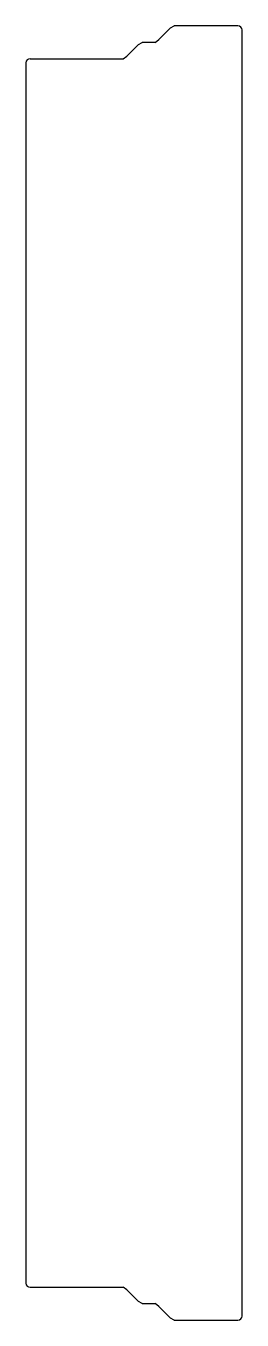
# Model space of a CAD drawing. Header units: millimetres. Extents: x 86 to 244, y -364 to 580.
import ezdxf

# ---------------------------------------------------------------- set-up
doc = ezdxf.new("R2010")
doc.units = ezdxf.units.MM

msp = doc.modelspace()

# ---------------------------------------------------------------- linework, layer by layer
at = {"color": 7, "linetype": 'Continuous', "lineweight": 25}
for p, q in [((182.84, 569.95), (191.34, 578.45)), ((191.34, 578.45), (193.97, 579.95)), ((240.61, 579.95), (193.97, 579.95)), ((243.61, -361.05), (243.61, 576.95)), ((159.58, 557.95), (168.08, 566.45)), ((168.08, 566.45), (170.71, 567.95)), ((180.21, 567.95), (170.71, 567.95)), ((180.21, 567.95), (182.84, 569.95)), ((156.95, 555.95), (159.58, 557.95)), ((85.95, 552.95), (85.95, -337.05)), ((88.95, 555.95), (156.95, 555.95)), ((88.95, -340.05), (156.95, -340.05)), ((159.58, -342.05), (156.95, -340.05)), ((168.08, -350.55), (159.58, -342.05)), ((170.71, -352.05), (168.08, -350.55)), ((170.71, -352.05), (180.21, -352.05)), ((182.84, -354.05), (180.21, -352.05)), ((191.34, -362.55), (182.84, -354.05)), ((193.97, -364.05), (191.34, -362.55)), ((193.97, -364.05), (240.61, -364.05))]:
    msp.add_line(p, q, dxfattribs=at)
for centre, start, end in [((240.61, 576.95), 0, 90), ((88.95, 552.95), 90, 180), ((88.95, -337.05), 180, 270), ((240.61, -361.05), 270, 0)]:
    msp.add_arc(centre, 3, start, end, dxfattribs=at)

doc.saveas('drawing.dxf')
